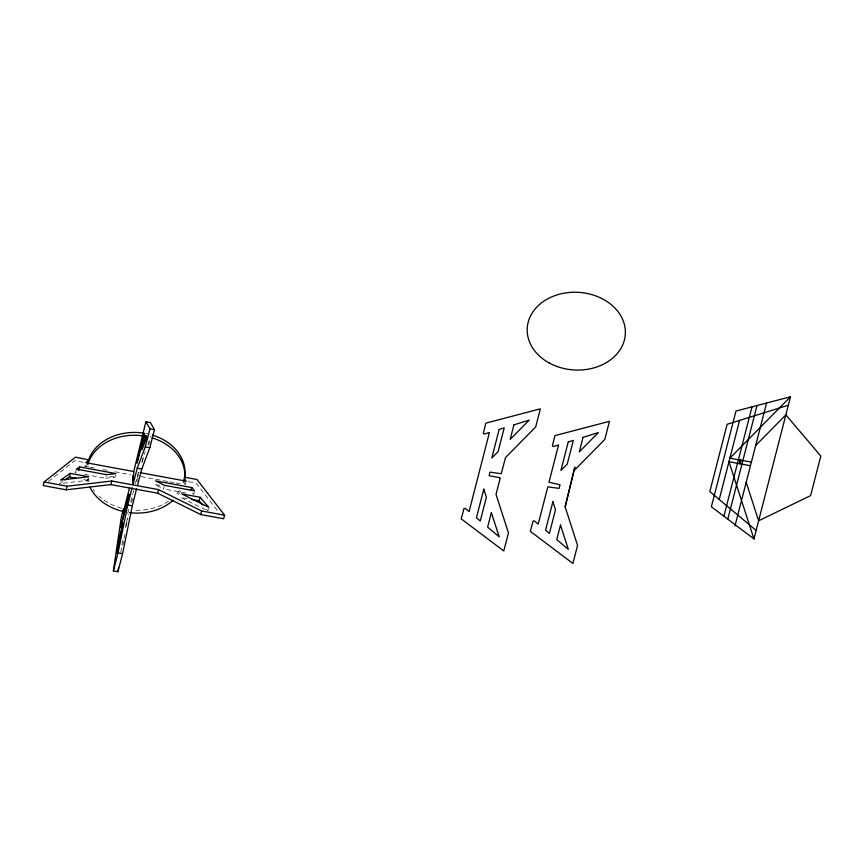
<?xml version="1.0" encoding="UTF-8"?>
<svg xmlns="http://www.w3.org/2000/svg" width="864" height="864" viewBox="0 0 864 864"><rect width="100%" height="100%" fill="white"/><g stroke="black" fill="none" stroke-linecap="round" stroke-linejoin="round"><path stroke-width="0.65" stroke-dasharray="4.32 3.24" d="M137.03 481.604L137.354 476.453L138.262 476.075M138.035 476.744L138.197 474.196M138.272 472.921L139.255 472.5M120.809 552.204L122.926 537.862M122.893 545.065L123.498 541.156M126.198 523.476L125.41 528.638L127.98 518.648M76.442 469.13L75.524 472.716L77.663 471.236M88.819 466.981L84.91 466.258L85.514 463.871M62.867 481.421L59.627 483.646L87.804 480.352L88.42 477.965M84.694 474.401L105.656 478.256L106.272 475.87M105.656 478.256L114.977 477.166L115.592 474.779M127.71 513.562L129.384 507.082M130.712 501.887L133.715 490.223M135.389 483.743L139.05 469.476M126.533 522.169L128.531 514.393M131.533 502.708L132.872 497.524M142.895 458.546L141.556 463.73L145.163 451.807M123.898 538.553L125.14 533.704M148.014 444.766L149.882 437.497M185.825 493.009L163.555 488.905L164.171 486.518M185.944 482.339L185.328 484.726L183.956 483.138M194.303 492.07L193.687 494.456L190.825 491.119M208.472 508.529L207.857 510.916L205.254 507.892M148.759 444.733L150.142 441.083M48.427 481.432L74.585 460.739L87.253 463.072M84.91 466.258L87.977 464.141M188.492 481.691L196.096 483.095L217.998 511.423M90.126 467.219L95.342 468.18M103.183 469.616L107.093 470.34M114.923 471.776L130.594 474.66M140.951 476.561L168.361 481.604M169.657 481.853L174.884 482.803M176.191 483.052L180.101 483.764M109.804 476.215L114.977 477.166M159.764 485.406L154.58 484.456L163.555 488.905M83.851 479.617L87.804 480.352M187.326 498.658L180.738 497.448L205.502 509.749M150.185 436.288L151.524 437.432M179.366 490.514A49.14 38.88 3.6 0 1 175.662 495.148M168.62 501.152A49.14 38.88 3.6 0 1 133.132 510.127M121.662 508.237A49.14 38.88 3.6 0 1 99.295 496.379M94.381 491.098A49.14 38.88 3.6 0 1 93.182 489.478M89.024 481.745A49.14 38.88 3.6 0 1 88.106 479.034M145.681 433.436A49.14 38.88 3.6 0 1 149.094 434.171M180.706 490.882A49.14 38.88 3.6 0 1 177.444 495.72M87.934 481.874A49.14 38.88 3.6 0 1 87.253 479.131"/><path stroke-width="1.3" d="M132.808 475.664L132.646 478.213M132.991 484.369L133.726 472.079L133.153 471.42L85.828 462.672L88.927 459.875L75.503 457.164L44.118 481.993L43.2 485.568L66.182 489.802L110.905 484.596L157.637 493.193L200.696 514.544L223.668 518.767L224.597 515.192L197.014 479.509L184.345 477.176M137.538 485.039L141.772 469.012L149.828 447.725L154.483 429.624L150.412 422.582L145.865 421.751L133.499 472.532M565.153 506.887L574.798 467.251L565.153 506.887L577.562 545.378L572.908 563.479L530.334 531.328L533.11 521.003L534.438 520.927L538.207 524.081L547.819 486.853L559.094 488.376L560.012 484.79L549.007 482.22L558.544 444.982L553.565 446.526L552.388 445.932L554.947 435.618L609.466 421.33L604.811 439.43L574.614 470.081M132.073 487.782L127.764 504.986L118.033 552.83L113.378 570.931L117.925 571.763L122.58 553.662L132.311 505.818L136.62 488.614M113.378 570.931L121.252 517.46L123.498 508.723M117.925 571.763L118.508 567.853M123.736 509.015L123.163 512.73L129.503 488.084M65.038 479.93L69.358 476.95L70.276 473.375L88.722 476.766L60.545 480.071L70.276 473.375M66.182 489.802L67.1 486.216L111.823 481.021L158.555 489.618L201.614 510.959L224.597 515.192M78.732 470.502L79.661 466.916L115.895 473.58L106.574 474.671L76.442 469.13L79.661 466.916M110.905 484.596L111.823 481.021M132.473 481.388L133.391 477.803M145.865 421.751L149.936 428.782L145.282 446.882L137.225 468.18L133.056 484.337M157.637 493.193L158.555 489.618M191.128 489.92L191.743 487.534L155.498 480.87L164.473 485.33L194.616 490.871L191.743 487.534M202.651 504.868L199.184 500.839L200.102 497.254L181.656 493.862L208.775 507.33L200.102 497.254M200.696 514.544L201.614 510.959M719.248 499.5L739.584 420.412M723.913 516.132L752.015 406.847M739.26 463.644L740.178 460.058M740.146 463.806L741.064 460.22M727.844 518.972L757.015 405.54M734.951 526.046L766.584 403.024M753.959 538.909L790.506 396.76L735.988 411.048L711.374 506.758L753.959 538.909L728.957 461.743L750.449 465.696M755.665 445.511L785.851 414.86L820.8 456.052L810.626 495.601L758.614 520.808L746.194 482.317M790.506 396.76L729.875 458.168L751.367 462.121M788.324 405.227L727.132 424.289L709.819 491.594L756.13 530.431M149.936 428.782L154.483 429.624M145.282 446.882L149.828 447.725M137.225 468.18L141.772 469.012M140.562 472.748L186.246 481.151L184.194 478.753M69.358 476.95L75.946 478.17M191.279 499.381L199.184 500.839M44.118 481.993L67.1 486.216M127.764 504.986L132.311 505.818M118.033 552.83L122.58 553.662M87.458 463.126L88.074 463.536M152.431 435.089A49.14 38.88 3.6 0 1 183.546 481.993M87.804 462.488A49.14 38.88 3.6 0 1 144.536 433.242M152.258 437.918A49.14 38.88 3.6 0 1 184.097 482.123M173.329 500.116A49.14 38.88 3.6 0 1 129.47 512.622M124.87 511.866A49.14 38.88 3.6 0 1 89.996 487.22M87.88 464.422A49.14 38.88 3.6 0 1 144.353 436.072M500.137 478.364L496.033 494.402L508.453 532.883L503.798 550.984L461.214 518.843L463.99 508.518L465.318 508.432L469.087 511.585L489.424 432.486L484.38 434.041L483.289 433.49L485.827 423.133L540.346 408.845L535.691 426.946L505.505 457.596L501.282 473.72L490.018 472.144L489.1 475.729L499.435 477.63L500.137 478.364M119.351 537.71L116.953 553.338L123.088 523.184L119.351 537.71M121.651 522.634L120.863 527.807L128.995 494.089L121.651 522.634M144.353 434.354L137.009 462.899L144.353 434.354M145.638 435.456L141.901 449.982L146.977 436.59L145.638 435.456M483.775 489.208L476.442 517.752L480.276 520.97L486.378 497.232L483.775 489.208M499.144 429.462L491.8 458.006L498.107 451.624L504.209 427.885L499.144 429.462M491.357 512.59L487.62 527.126L499.208 536.846L491.357 512.59M513.918 424.861L510.181 439.398L529.232 420.098L513.918 424.861M552.895 501.692L545.551 530.237L549.396 533.455L555.498 509.717L552.895 501.692M568.253 441.958L560.92 470.502L567.227 464.119L573.329 440.381L568.253 441.958M560.477 525.085L556.74 539.611L568.328 549.342L560.477 525.085M583.027 437.357L579.29 451.883L598.352 432.583L583.027 437.357M549.342 363.053A49.14 38.88 3.6 0 0 625.298 334.519A49.14 38.88 3.6 0 0 554.191 295.888A49.14 38.88 3.6 0 0 549.342 363.053"/></g></svg>
